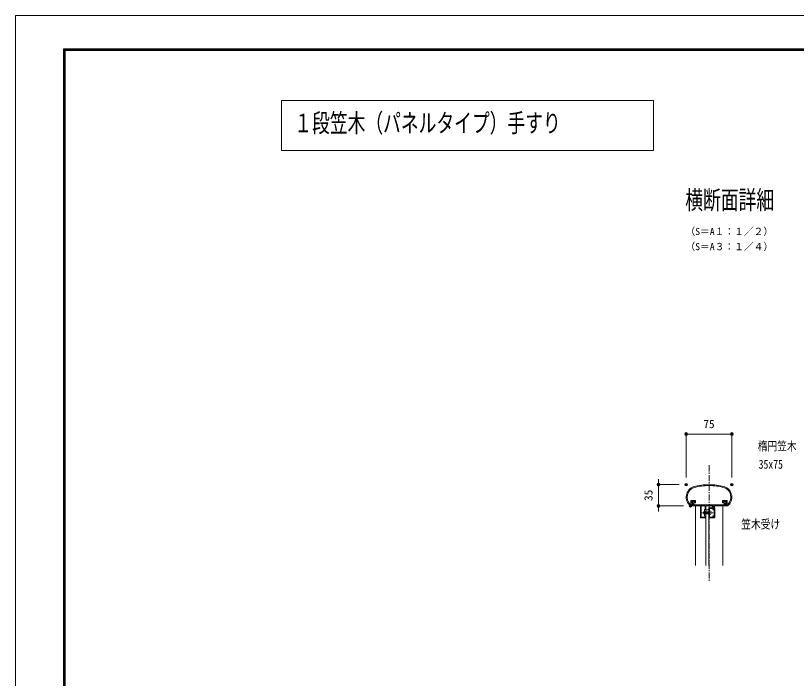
# Model space of a CAD drawing. Units: millimetres, scale not verified. Extents: x -1682 to 1682, y -1188 to 1188.
# Drawn here: x -1682 to -400, y 99 to 1188 of the extents above; entities that cross this region are included whole.
import ezdxf
from ezdxf.enums import TextEntityAlignment as Align

# ---------------------------------------------------------------- set-up
doc = ezdxf.new("R2010")
doc.units = ezdxf.units.MM
doc.header["$LTSCALE"] = 8
doc.header["$PDMODE"] = 32
doc.header["$PDSIZE"] = 4
doc.linetypes.add('USER1', pattern=[2, 1.25, -0.25, 0.25, -0.25])
doc.linetypes.add('USER3', pattern=[0.375, 0.25, -0.125])
for name, color, linetype, lineweight in [('0-0_0', 7, 'Continuous', 18), ('0-1_DEFPOINTS', 7, 'Continuous', 18), ('0-6_WAKU', 7, 'Continuous', 18), ('0-A_6ﾊｯﾁﾝｸﾞ', 4, 'Continuous', 18), ('0-B_51破線ｱﾙﾐ', 3, 'USER3', 18), ('0-E_3中心線', 2, 'USER1', 18), ('0-F_41ｱﾙﾐ', 6, 'Continuous', 18), ('1-0_1手摺寸法', 3, 'Continuous', 18), ('1-3_CYAN', 4, 'Continuous', 18), ('1-7_HACH', 5, 'Continuous', 18)]:
    doc.layers.add(name, color=color, linetype=linetype, lineweight=lineweight)
doc.layers.add('0-3_MOJI', color=7, linetype='Continuous')
doc.styles.add('ＭＳ ゴシック', font='')
doc.styles.get('ＭＳ ゴシック').set_extended_font_data('MS Gothic')

# ---------------------------------------------------------------- blocks, each defined once
blk = doc.blocks.new('HK-007')
at = {"layer": '0-F_41ｱﾙﾐ'}
for p, q in [((-30.5, 0), (-27.5, 0)), ((-30, 3.25), (-30, 8.5)), ((-29.5, 9), (-22.5, 9)), ((-28.5, 4.3), (-28.5, 7.5)), ((-28.5, 4.3), (-28.5, 7.5)), ((-28.5, 7.5), (-23.5, 7.5)), ((-28.5, 4.3), (-26.7, 4.3)), ((-28.5, 1.5), (-28.5, 2.8)), ((-28.5, 2.8), (-27.5, 2.8)), ((-28.5, 1.5), (-27.5, 1.5)), ((-26.534, 3.989), (-27.5, 2.8)), ((-27.5, 0), (-27.5, 1.5)), ((-27.5, 1), (-27.5, 0)), ((-23.5, 5.5), (-23.5, 7.5)), ((-23, 5), (-22.5, 5)), ((-22, 5.5), (-22, 8.5)), ((22, 5.5), (22, 8.5)), ((29.5, 9), (22.5, 9)), ((23, 5), (22.5, 5)), ((23.5, 5.5), (23.5, 7.5)), ((28.5, 7.5), (23.5, 7.5)), ((26.534, 3.989), (27.5, 2.8)), ((28.5, 4.3), (26.7, 4.3)), ((28.5, 2.8), (27.5, 2.8)), ((27.5, 0), (27.5, 1.5)), ((28.5, 1.5), (27.5, 1.5)), ((30.5, 0), (27.5, 0)), ((28.5, 4.3), (28.5, 7.5)), ((28.5, 4.3), (28.5, 7.5)), ((28.5, 1.5), (28.5, 2.8)), ((30, 3.25), (30, 8.5))]:
    blk.add_line(p, q, dxfattribs=at)
for centre, radius, start, end in [((-19.2, 14.394), 18.3, 108.03854, 231.86719), ((-19.2, 14.394), 16.8, 108.19177, 223.97638), ((0.249, -65), 100, 90.14257, 104.54589), ((0.249, -65), 98.5, 90.14257, 104.51882), ((-0.249, -65), 98.5, 75.48118, 89.85743), ((-0.249, -65), 100, 75.45411, 89.85743), ((19.2, 14.394), 16.8, 316.02362, 71.80823), ((19.2, 14.394), 18.3, 308.13281, 71.96146), ((-30.75, 3.25), 0.75, 223.97638, 0), ((-29.5, 8.5), 0.5, 90, 180), ((-26.7, 4.1), 0.2, 326.30993, 90), ((-23, 5.5), 0.5, 180, 270), ((-22.5, 8.5), 0.5, 0, 90), ((-22.5, 5.5), 0.5, 270, 0), ((22.5, 8.5), 0.5, 90, 180), ((22.5, 5.5), 0.5, 180, 270), ((23, 5.5), 0.5, 270, 0), ((26.7, 4.1), 0.2, 90, 213.69007), ((29.5, 8.5), 0.5, 0, 90), ((30.75, 3.25), 0.75, 180, 316.02362)]:
    blk.add_arc(centre, radius, start, end, dxfattribs=at)
at = {"layer": '1-3_CYAN'}
blk.add_line((-27.5, 0), (-27.5, 1), dxfattribs=at)
blk = doc.blocks.new('_ORIGIN2')
at = {"layer": '0-0_0'}
blk.add_line((-0.5, 0), (-1, 0), dxfattribs=at)
for radius in [0.5, 0.25]:
    blk.add_circle((0, 0), radius, dxfattribs=at)
blk = doc.blocks.new('D20')
at = {"layer": '0-1_DEFPOINTS'}
for p in [(-363.787, 924.208), (-438.787, 841.05), (-363.787, 841.05)]:
    blk.add_point(p, dxfattribs=at)
at = {"layer": '1-0_1手摺寸法', "color": 7}
for p, q in [((-438.787, 852.55), (-438.787, 924.208)), ((-434.187, 924.208), (-368.387, 924.208)), ((-363.787, 852.55), (-363.787, 924.208))]:
    blk.add_line(p, q, dxfattribs=at)
at = {"layer": '1-0_1手摺寸法', "xscale": 4.6, "yscale": 4.6, "rotation": 180}
blk.add_blockref('_ORIGIN2', (-438.787, 924.208), dxfattribs=at)
at = {"layer": '1-0_1手摺寸法', "xscale": 4.6, "yscale": 4.6}
blk.add_blockref('_ORIGIN2', (-363.787, 924.208), dxfattribs=at)
at = {"layer": '1-0_1手摺寸法', "color": 7, "style": 'ＭＳ ゴシック'}
blk.add_text('75', height=13.49, dxfattribs=at).set_placement((-410.487, 929.958), align=Align.BOTTOM_LEFT)
blk = doc.blocks.new('D21')
at = {"layer": '0-1_DEFPOINTS'}
for p in [(-438.787, 841.05), (-484.34, 806.05), (-431.787, 806.05)]:
    blk.add_point(p, dxfattribs=at)
at = {"layer": '1-0_1手摺寸法', "color": 7}
for p, q in [((-484.34, 845.65), (-484.34, 850.25)), ((-450.287, 841.05), (-484.34, 841.05)), ((-484.34, 841.05), (-484.34, 806.05)), ((-443.287, 806.05), (-484.34, 806.05)), ((-484.34, 801.45), (-484.34, 796.85))]:
    blk.add_line(p, q, dxfattribs=at)
at = {"layer": '1-0_1手摺寸法', "xscale": 4.6, "yscale": 4.6}
for p, rotation in [((-484.34, 841.05), 270), ((-484.34, 806.05), 90)]:
    blk.add_blockref('_ORIGIN2', p, dxfattribs=dict(at, rotation=rotation))
at = {"layer": '1-0_1手摺寸法', "color": 7, "style": 'ＭＳ ゴシック'}
blk.add_text('35', height=13.49, rotation=90, dxfattribs=at).set_placement((-490.09, 814.35), align=Align.BOTTOM_LEFT)
blk = doc.blocks.new('HK-091')
at = {"layer": '0-F_41ｱﾙﾐ'}
for p, q in [((0, 4.3), (0.829, 6.787)), ((1, 4.3), (0, 4.3)), ((0, 0), (0, 1)), ((13.25, 0), (0, 0)), ((1, 1.5), (0.5, 1.5)), ((1, 1.5), (1, 4.3)), ((1.541, 7.3), (1.75, 7.3)), ((2.5, 6.55), (2.5, 1.8)), ((2.5, 1.8), (52.5, 1.8)), ((13.25, 0), (13.25, -19)), ((14.45, 0), (14.45, -18.3)), ((21.05, 0), (14.45, 0)), ((21.05, -5.45), (21.05, 0)), ((22.25, -10.677), (22.25, 0)), ((26.927, 0), (22.25, 0)), ((27.4, 0.273), (26.927, 0)), ((27.6, 0.273), (28.073, 0)), ((34.75, 0), (28.073, 0)), ((36.25, -2.5), (36.25, 0)), ((36.25, 0), (55, 0)), ((52.5, 6.55), (52.5, 1.8)), ((53.459, 7.3), (53.25, 7.3)), ((54, 1.5), (54.5, 1.5)), ((55, 4.3), (54.171, 6.787)), ((55, 0), (55, 1)), ((20.25, -6.25), (21.05, -5.45)), ((20.25, -6.25), (20.25, -16.25)), ((21.977, -11.15), (22.25, -10.677)), ((21.977, -11.35), (22.25, -11.823)), ((22.25, -19.5), (22.25, -11.823)), ((32.75, -3), (32.75, -1.5)), ((35.75, -3), (32.75, -3)), ((13.75, -19.5), (22.25, -19.5)), ((14.45, -18.3), (21.05, -18.3))]:
    blk.add_line(p, q, dxfattribs=at)
for points in [[(32.75, -1.5), (34.75, -1.5), (34.75, 0)], [(54, 1.5), (54, 4.3), (55, 4.3)], [(20.25, -16.25), (21.05, -17.05), (21.05, -18.3)]]:
    blk.add_lwpolyline(points, dxfattribs=at)
for centre, radius, start, end in [((0.5, 1), 0.5, 90, 180), ((1.541, 6.55), 0.75, 90, 161.56505), ((1.75, 6.55), 0.75, 0, 90), ((27.5, 0.1), 0.2, 60, 120), ((53.25, 6.55), 0.75, 90, 180), ((53.459, 6.55), 0.75, 18.43495, 90), ((54.5, 1), 0.5, 0, 90), ((22.15, -11.25), 0.2, 150, 210), ((35.75, -2.5), 0.5, 270, 0), ((13.75, -19), 0.5, 180, 270)]:
    blk.add_arc(centre, radius, start, end, dxfattribs=at)
at = {"layer": '1-7_HACH'}
blk.add_line((54.898, 0), (55, 0.102), dxfattribs=at)
blk = doc.blocks.new('HK-095')
at = {"layer": '0-F_41ｱﾙﾐ'}
for p, q in [((-10, 16.25), (-9, 16.25)), ((-9, 16.25), (-9, 14)), ((-9, 16), (-9, 14.431)), ((-8.292, 14.022), (-9, 14.431)), ((-9, 14), (-7.75, 14)), ((-8.8, 13), (-6.797, 13)), ((0, 16.5), (-8.5, 16.5)), ((-8, 15.5), (-8, 14.2)), ((-1.2, 15.5), (-8, 15.5)), ((-7.75, 14.1), (-7.75, 14)), ((-7.424, 14.255), (-6.552, 13.751)), ((-1.2, 15.5), (-1.2, 1)), ((0, 16.5), (0, 8.55)), ((-9, 2.5), (-7.75, 2.5)), ((-8.292, 2.478), (-9, 2.069)), ((-9, 0.5), (-9, 2.069)), ((0, 0), (-8.5, 0)), ((-8, 1), (-8, 2.3)), ((-1.2, 1), (-8, 1)), ((-7.75, 2.4), (-7.75, 2.5)), ((-7.424, 2.245), (-6.552, 2.749)), ((0, 8.55), (-0.207, 8.419)), ((0, 8.55), (-0.207, 8.419)), ((0, 7.95), (-0.207, 8.081)), ((0, 7.95), (-0.207, 8.081)), ((0, 7.95), (0, 0))]:
    blk.add_line(p, q, dxfattribs=at)
for points in [[(-10, 16.25), (-10, 0.25), (-9, 0.25)], [(-8.8, 13), (-8.8, 3.5), (-6.797, 3.5)], [(-9, 2.5), (-9, 0.25), (-9, 2.5)]]:
    blk.add_lwpolyline(points, dxfattribs=at)
for centre, radius, start, end in [((-8.5, 16), 0.5, 90, 180), ((-8.2, 14.2), 0.2, 237.42987, 0), ((-7.55, 14.1), 0.2, 50.79295, 180), ((-6.754, 13.402), 0.404, 263.84349, 60.07532), ((-8.5, 0.5), 0.5, 180, 270), ((-8.2, 2.3), 0.2, 0, 122.57013), ((-7.55, 2.4), 0.2, 180, 309.20705), ((-6.754, 3.098), 0.404, 299.92468, 96.15651), ((-0.1, 8.25), 0.2, 122.33353, 237.66647), ((-0.1, 8.25), 0.2, 122.33353, 237.66647)]:
    blk.add_arc(centre, radius, start, end, dxfattribs=at)
blk = doc.blocks.new('A$C43F735A4')
at = {"layer": '0-A_6ﾊｯﾁﾝｸﾞ'}
for p, q in [((5, 15.421), (1, 14.952)), ((5, 15.421), (1, 14.952)), ((5, 14.011), (1, 13.542)), ((5, 14.011), (1, 13.542)), ((1.25, 14.993), (1.664, 15.993)), ((1.25, 5.993), (1.25, 14.993)), ((4.336, 15.993), (1.664, 15.993)), ((4.75, 14.993), (4.336, 15.993)), ((4.75, 5.993), (4.75, 14.993)), ((0, 5.493), (0, 5.793)), ((5.8, 5.993), (0.2, 5.993)), ((5, 12.602), (1, 12.132)), ((5, 12.602), (1, 12.132)), ((5, 11.192), (1, 10.723)), ((5, 11.192), (1, 10.723)), ((5, 9.782), (1, 9.313)), ((5, 9.782), (1, 9.313)), ((5, 8.373), (1, 7.904)), ((5, 8.373), (1, 7.904)), ((5, 7.055), (1, 6.586)), ((5, 7.055), (1, 6.586)), ((4, 3.493), (2, 3.493)), ((6, 5.493), (6, 5.793))]:
    blk.add_line(p, q, dxfattribs=at)
for centre, radius, start, end in [((0.2, 5.793), 0.2, 90, 180), ((2, 5.493), 2, 180, 270), ((4, 5.493), 2, 270, 0), ((5.8, 5.793), 0.2, 0, 90)]:
    blk.add_arc(centre, radius, start, end, dxfattribs=at)
at = {"layer": '0-B_51破線ｱﾙﾐ'}
blk.add_line((3, 0), (3, 19.154), dxfattribs=at)

msp = doc.modelspace()

# ---------------------------------------------------------------- linework, layer by layer
at = {"layer": '0-0_0'}
for p, q in [((-565.527, 382.107), (-565.527, 284.246)), ((-520.527, 382.107), (-520.527, 284.246))]:
    msp.add_line(p, q, dxfattribs=at)
msp.add_lwpolyline([(-634.023, 966.139), (-1245.261, 966.139), (-1245.261, 1048.465), (-634.023, 1048.465)], close=True, dxfattribs=at)
at = {"layer": '0-1_DEFPOINTS', "color": 5}
for p, q in [((-1682, 1188), (-1682, -1188)), ((1682, 1188), (-1682, 1188))]:
    msp.add_line(p, q, dxfattribs=at)
at = {"layer": '0-6_WAKU'}
for p, q in [((-1603.2, 1133.2), (-1603.2, -1129.2)), ((1599.2, 1133.2), (-1603.2, 1133.2)), ((-1602.6, 1132.6), (-1602.6, -1128.6)), ((1598.6, 1132.6), (-1602.6, 1132.6)), ((-1602, 1132), (-1602, -1128)), ((1598, 1132), (-1602, 1132)), ((-1601.4, 1131.4), (-1601.4, -1127.4)), ((1597.4, 1131.4), (-1601.4, 1131.4)), ((-1600.8, 1130.8), (-1600.8, -1126.8)), ((1596.8, 1130.8), (-1600.8, 1130.8))]:
    msp.add_line(p, q, dxfattribs=at)
at = {"layer": '0-E_3中心線'}
msp.add_line((-543.027, 448.956), (-543.027, 257.313), dxfattribs=at)
at = {"layer": '1-3_CYAN'}
for p, q in [((-548.277, 284.246), (-548.277, 375.668)), ((-548.277, 375.668), (-543.277, 375.668)), ((-543.277, 375.668), (-543.277, 284.246))]:
    msp.add_line(p, q, dxfattribs=at)

# ---------------------------------------------------------------- block references
at = {"layer": '0-0_0'}
msp.add_blockref('HK-007', (-543.027, 382.108), dxfattribs=at)
at = {"layer": '0-3_MOJI', "xscale": -1, "rotation": 90}
msp.add_blockref('A$C43F735A4', (-536.084, 373.858), dxfattribs=at)
at = {"layer": '1-0_1手摺寸法'}
for name, p in [('D20', (-141.739, -423.942)), ('D21', (-141.739, -423.942)), ('HK-091', (-570.527, 382.108))]:
    msp.add_blockref(name, p, dxfattribs=at)
at = {"layer": '1-0_1手摺寸法', "rotation": 180}
msp.add_blockref('HK-095', (-543.277, 379.108), dxfattribs=at)

# ---------------------------------------------------------------- texts
at = {"layer": '0-0_0', "style": 'ＭＳ ゴシック'}
for s, height, width, p in [('１段笠木（パネルタイプ）手すり', 30.55, 0.7, (-1224.198, 987.089)), ('横断面詳細', 30.55, 0.7, (-582.043, 860.713)), ('楕円笠木', 14.66, 0.8, (-463.109, 468.784)), ('35x75', 14.66, 0.8, (-461.555, 438.852)), ('笠木受け', 14.66, 0.8, (-490.097, 340.419))]:
    msp.add_text(s, height=height, dxfattribs=dict(at, width=width)).set_placement(p, align=Align.BOTTOM_LEFT)
for s, p in [('（S＝A１：１／２）', (-581.746, 823.803)), ('（S＝A３：１／４）', (-581.746, 798.896))]:
    msp.add_text(s, height=11.73, dxfattribs=at).set_placement(p, align=Align.BOTTOM_LEFT)

doc.saveas('drawing.dxf')
